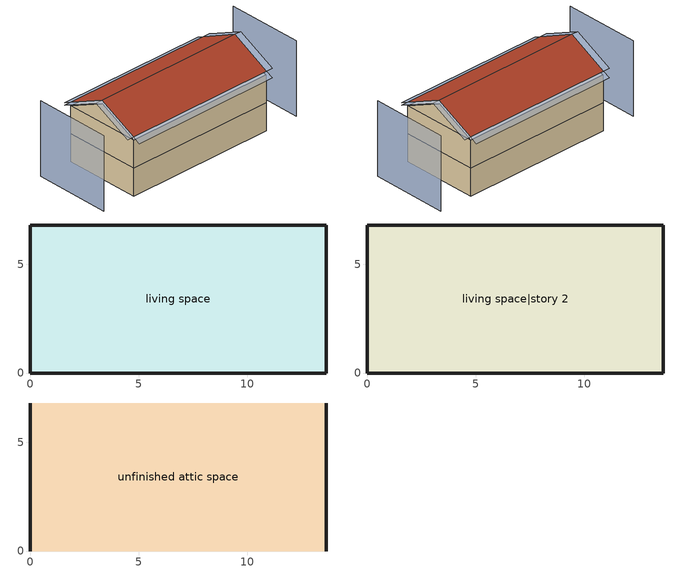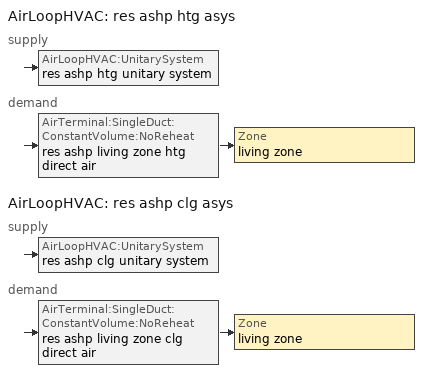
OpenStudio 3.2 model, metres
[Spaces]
living space
 floor foundation: 0,0 0,6.82 13.63,6.82 13.63,0 z0
 wall outside: 0,6.82 0,0 13.63,0 13.63,6.82 0,6.82 z0:2.44
living space|story 2
 floor to living space: 0,0 0,6.82 13.63,6.82 13.63,0 z2.44
 wall outside: 0,6.82 0,0 13.63,0 13.63,6.82 0,6.82 z2.44:4.88
unfinished attic space
 floor to living space|story 2: 0,6.82 13.63,6.82 13.63,0 0,0 z4.88
 wall outside: 0,3.41,6.58 0,6.82,4.88 0,0,4.88; 13.63,3.41,6.58 13.63,0,4.88 13.63,6.82,4.88
 roof outside: 13.63,3.41,6.89 0,3.41,6.89 0,0,5.18 13.63,0,5.18; 0,3.41,6.89 13.63,3.41,6.89 13.63,6.82,5.18 0,6.82,5.18
shading: -3.05,6.82 -3.05,0 / 16.68,0 16.68,6.82 z0:6.58; 14.24,0,5.18 14.24,3.41,6.89 13.63,3.41,6.89 13.63,0,5.18; -0.61,3.41,6.89 -0.61,0,5.18 0,0,5.18 0,3.41,6.89; 0,-0.61,4.88 13.63,-0.61,4.88 13.63,0,5.18 0,0,5.18; -0.61,6.82,5.18 -0.61,3.41,6.89 0,3.41,6.89 0,6.82,5.18; 14.24,3.41,6.89 14.24,6.82,5.18 13.63,6.82,5.18 13.63,3.41,6.89; 13.63,7.43,4.88 0,7.43,4.88 0,6.82,5.18 13.63,6.82,5.18
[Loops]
AirLoopHVAC 'res ashp htg asys'
 supply: AirLoopHVAC:UnitarySystem 'res ashp htg unitary system'
 demand: AirTerminal:SingleDuct:ConstantVolume:NoReheat 'res ashp living zone htg direct air' > Zone 'living zone'
AirLoopHVAC 'res ashp clg asys'
 supply: AirLoopHVAC:UnitarySystem 'res ashp clg unitary system'
 demand: AirTerminal:SingleDuct:ConstantVolume:NoReheat 'res ashp living zone clg direct air' > Zone 'living zone'
[Site]
Denver Intl Ap_CO_USA: Latitude {deg}=39.83; Longitude {deg}=-104.65; Time Zone {hr}=-7; Elevation {m}=1650
[ClimateZones]
Climate Zone Institution Name 1=Building America; Climate Zone Document Year 1=0; Climate Zone Value 1=Cold
[Site:WaterMainsTemperature]
Calculation Method=Correlation; Annual Average Outdoor Air Temperature {C}=10.8753; Maximum Difference In Monthly Average Outdoor Air Temperatures {deltaC}=23.1524
[Site:GroundTemperature:Deep]
10.8753, 10.8753, 10.8753, 10.8753, 10.8753, 10.8753, 10.8753, 10.8753, 10.8753, 10.8753, 10.8753, 10.8753
[Building]
Building 1: North Axis {deg}=180; Standards Number of Stories=2; Standards Number of Above Ground Stories=2; Standards Building Type=singlefamilydetached; Standards Number of Living Units=1
[ThermalZone] Use Ideal Air Loads=No
living zone; unfinished attic zone
[Sizing:Zone] Zone Cooling Design Supply Air Temperature Input Method=SupplyAirTemperature; Zone Cooling Design Supply Air Temperature {C}=14; Zone Cooling Design Supply Air Temperature Difference {deltaC}=11.11; Zone Heating Design Supply Air Temperature Input Method=SupplyAirTemperature; Zone Heating Design Supply Air Temperature {C}=40; Zone Heating Design Supply Air Temperature Difference {deltaC}=11.11; Zone Cooling Design Supply Air Humidity Ratio {kg-H2O/kg-air}=0.0085; Zone Heating Design Supply Air Humidity Ratio {kg-H2O/kg-air}=0.008; Cooling Design Air Flow Method=DesignDay; Heating Design Air Flow Method=DesignDay; Account for Dedicated Outdoor Air System=No; Dedicated Outdoor Air System Control Strategy=NeutralSupplyAir; Dedicated Outdoor Air Low Setpoint Temperature for Design {C}=autosize; Dedicated Outdoor Air High Setpoint Temperature for Design {C}=autosize
living zone; unfinished attic zone
[Zone equipment]
living zone: res ashp living zone htg direct air, res ashp living zone clg direct air
[Space]
Name | Space Type | Thermal Zone | Building Unit
living space; living space|story 2 | Space Type 1 | living zone | unit 1
unfinished attic space | Space Type 2 | unfinished attic zone
[SpaceType]
Name | Standards Space Type
Space Type 1 | living
Space Type 2 | unfinished attic
[BuildingUnit]
unit 1: Building Unit Type=Residential
[External:File]
8760.csv: File=8760.csv
[People:Definition] Number of People Calculation Method=People; Number of People {people}=1.32; Fraction Radiant=0.319734; Sensible Heat Fraction=0.573; Carbon Dioxide Generation Rate {m3/s-W}=0; Enable ASHRAE 55 Comfort Warnings=No; Mean Radiant Temperature Calculation Type=ZoneAveraged
res occupants|living space|story 2; res occupants|living space
[People] Number of People Schedule=occupants; Activity Level Schedule=res occupants activity schedule; Multiplier=1
Name | People Definition | Space or SpaceType
res occupants|living space|story 2 | res occupants|living space|story 2 | living space|story 2
res occupants|living space | res occupants|living space | living space
[Coil:Heating:DX:SingleSpeed]
res ashp htg coil: Availability Schedule=Always On Discrete; Rated Total Heating Capacity {W}=Autosize; Rated COP {W/W}=3.33368; Rated Air Flow Rate {m3/s}=Autosize; Rated Supply Fan Power Per Volume Flow Rate {W/(m3/s)}=773.391; Total Heating Capacity Function of Temperature Curve=HP_Heat-Cap-fT1; Total Heating Capacity Function of Flow Fraction Curve=HP_Heat-CAP-fFF1; Energy Input Ratio Function of Temperature Curve=HP_Heat-EIR-fT1; Energy Input Ratio Function of Flow Fraction Curve=HP_Heat-EIR-fFF1; Part Load Fraction Correlation Curve=HP_Heat-PLF-fPLR1; Defrost Energy Input Ratio Function of Temperature Curve=DefrostEIR; Minimum Outdoor Dry-Bulb Temperature for Compressor Operation {C}=-17.7778; Maximum Outdoor Dry-Bulb Temperature for Defrost Operation {C}=4.44444; Crankcase Heater Capacity {W}=20; Maximum Outdoor Dry-Bulb Temperature for Crankcase Heater Operation {C}=12.7778; Defrost Strategy=ReverseCycle; Defrost Control=Timed; Defrost Time Period Fraction=0.166667; Resistive Defrost Heater Capacity {W}=2000
[Coil:Heating:Electric]
res ashp supp heater: Availability Schedule=Always On Discrete; Efficiency=1
[Fan:OnOff] Availability Schedule=Always On Discrete; Fan Total Efficiency=0.75; Pressure Rise {Pa}=794.58; Maximum Flow Rate {m3/s}=autosize; Motor Efficiency=1; Motor In Airstream Fraction=1
Name | Fan Power Ratio Function of Speed Ratio Curve | Fan Efficiency Ratio Function of Speed Ratio Curve
res ashp htg supply fan | Fan On Off Power Curve | Fan On Off Efficiency Curve
res ashp clg supply fan | Fan On Off Power Curve 1 | Fan On Off Efficiency Curve 1
[AirLoopHVAC:UnitarySystem] Control Type=Load; Controlling Zone or Thermostat Location=living zone; Dehumidification Control Type=None; Availability Schedule=Always On Discrete; Fan Placement=BlowThrough; Supply Air Fan Operating Mode Schedule=Always Off Discrete; DX Heating Coil Sizing Ratio=1; Use DOAS DX Cooling Coil=No; DOAS DX Cooling Coil Leaving Minimum Air Temperature {C}=2; Latent Load Control=SensibleOnlyLoadControl; Supply Air Flow Rate During Cooling Operation {m3/s}=Autosize; Supply Air Flow Rate During Heating Operation {m3/s}=Autosize; Supply Air Flow Rate When No Cooling or Heating is Required {m3/s}=0; Maximum Supply Air Temperature {C}=76.6667; Maximum Outdoor Dry-Bulb Temperature for Supplemental Heater Operation {C}=4.44444; Maximum Cycling Rate {cycles/hr}=2.5; Heat Pump Time Constant {s}=60; Fraction of On-Cycle Power Use=0.01; Heat Pump Fan Delay Time {s}=60; Ancilliary On-Cycle Electric Power {W}=0; Ancilliary Off-Cycle Electric Power {W}=0
Name | Supply Fan | Heating Coil | Supplemental Heating Coil | Cooling Coil
res ashp htg unitary system | res ashp htg supply fan | res ashp htg coil | res ashp supp heater
res ashp clg unitary system | res ashp clg supply fan |  |  | res ashp clg coil
[AirLoopHVAC] Availability Schedule=Always On Discrete; Design Supply Air Flow Rate {m3/s}=autosize; Design Return Air Flow Fraction of Supply Air Flow=1
res ashp htg asys; res ashp clg asys
[Sizing:System] Type of Load to Size On=Sensible; Design Outdoor Air Flow Rate {m3/s}=Autosize; Central Heating Maximum System Air Flow Ratio=0.3; Preheat Design Temperature {C}=7; Preheat Design Humidity Ratio {kg-H2O/kg-Air}=0.008; Precool Design Temperature {C}=12.8; Precool Design Humidity Ratio {kg-H2O/kg-Air}=0.008; Central Cooling Design Supply Air Temperature {C}=12.8; Central Heating Design Supply Air Temperature {C}=16.7; Sizing Option=NonCoincident; 100% Outdoor Air in Cooling=Yes; 100% Outdoor Air in Heating=Yes; Central Cooling Design Supply Air Humidity Ratio {kg-H2O/kg-Air}=0.0085; Central Heating Design Supply Air Humidity Ratio {kg-H2O/kg-Air}=0.008; Cooling Design Air Flow Method=DesignDay; Cooling Design Air Flow Rate {m3/s}=0; Heating Design Air Flow Method=DesignDay; Heating Design Air Flow Rate {m3/s}=0; System Outdoor Air Method=ZoneSum; Zone Maximum Outdoor Air Fraction=1; Cooling Supply Air Flow Rate Per Floor Area {m3/s-m2}=0.00996765; Cooling Fraction of Autosized Cooling Supply Air Flow Rate=1; Cooling Supply Air Flow Rate Per Unit Cooling Capacity {m3/s-W}=3.94755e-05; Heating Supply Air Flow Rate Per Floor Area {m3/s-m2}=0.00996765; Heating Fraction of Autosized Heating Supply Air Flow Rate=1; Heating Fraction of Autosized Cooling Supply Air Flow Rate=1; Heating Supply Air Flow Rate Per Unit Heating Capacity {m3/s-W}=3.15882e-05; Cooling Design Capacity Method=CoolingDesignCapacity; Cooling Design Capacity {W}=autosize; Cooling Design Capacity Per Floor Area {W/m2}=234.7; Fraction of Autosized Cooling Design Capacity=1; Heating Design Capacity Method=HeatingDesignCapacity; Heating Design Capacity {W}=autosize; Heating Design Capacity Per Floor Area {W/m2}=157; Fraction of Autosized Heating Design Capacity=1; Central Cooling Capacity Control Method=OnOff
res ashp htg asys; res ashp clg asys
[AirTerminal:SingleDuct:ConstantVolume:NoReheat] Availability Schedule=Always On Discrete; Maximum Air Flow Rate {m3/s}=AutoSize
res ashp living zone htg direct air; res ashp living zone clg direct air
[Coil:Cooling:DX:SingleSpeed]
res ashp clg coil: Availability Schedule=Always On Discrete; Rated Total Cooling Capacity {W}=autosize; Rated Sensible Heat Ratio=0.740612; Rated COP {W/W}=4.07538; Rated Air Flow Rate {m3/s}=autosize; Rated Evaporator Fan Power Per Volume Flow Rate {W/(m3/s)}=773.391; Total Cooling Capacity Function of Temperature Curve=Cool-Cap-fT1; Total Cooling Capacity Function of Flow Fraction Curve=Cool-Cap-fFF1; Energy Input Ratio Function of Temperature Curve=Cool-EIR-fT1; Energy Input Ratio Function of Flow Fraction Curve=Cool-EIR-fFF1; Part Load Fraction Correlation Curve=Cool-PLF-fPLR1; Minimum Outdoor Dry-Bulb Temperature for Compressor Operation {C}=-25; Nominal Time for Condensate Removal to Begin {s}=1000; Ratio of Initial Moisture Evaporation Rate and Steady State Latent Capacity=1.5; Maximum Cycling Rate {cycles/hr}=3; Latent Capacity Time Constant {s}=45; Condenser Type=AirCooled; Evaporative Condenser Effectiveness=0; Evaporative Condenser Air Flow Rate {m3/s}=Autosize; Evaporative Condenser Pump Rated Power Consumption {W}=Autosize; Crankcase Heater Capacity {W}=0; Maximum Outdoor Dry-Bulb Temperature for Crankcase Heater Operation {C}=0; Basin Heater Capacity {W/K}=0; Basin Heater Setpoint Temperature {C}=10
[Schedule:File]
occupants: External File=8760.csv; Column Number=1; Rows to Skip at Top=1; Number of Hours of Data=8760; Minutes per Item=60
[Schedule:Constant]
Name | Value
res occupants activity schedule | 112.539
Always On Discrete | 1
Always Off Discrete | 0
[Curve:Biquadratic]
Name | Coefficient1 Constant | Coefficient2 x | Coefficient3 x**2 | Coefficient4 y | Coefficient5 y**2 | Coefficient6 x*y | Minimum Value of x | Maximum Value of x | Minimum Value of y | Maximum Value of y
DefrostEIR | 0.1528 | 0 | 0 | 0 | 0 | 0 | -100 | 100 | -100 | 100
HP_Heat-Cap-fT1 | 0.878144 | -0.00291486 | -3.3372e-05 | 0.0223867 | 0.000163944 | -2.187e-05 | -100 | 100 | -100 | 100
HP_Heat-EIR-fT1 | 0.716518 | 0.0102759 | 0.000460734 | -0.00648037 | 0.000456354 | -0.00069764 | -100 | 100 | -100 | 100
Cool-Cap-fT1 | 1.55736 | -0.0744482 | 0.0030986 | 0.00145958 | -4.1148e-05 | -0.000426714 | 13.88 | 23.88 | 18.33 | 51.66
Cool-EIR-fT1 | -0.350448 | 0.11681 | -0.00339951 | -0.00122609 | 0.000600809 | -0.000466884 | 13.88 | 23.88 | 18.33 | 51.66
[Curve:Quadratic] Minimum Value of x=0
Name | Coefficient1 Constant | Coefficient2 x | Coefficient3 x**2 | Maximum Value of x | Minimum Curve Output | Maximum Curve Output
HP_Heat-PLF-fPLR1 | 0.89 | 0.11 | 0 | 1 | 0.7 | 1
HP_Heat-CAP-fFF1 | 0.694045 | 0.474208 | -0.168253 | 2 | 0 | 2
HP_Heat-EIR-fFF1 | 2.18542 | -1.94283 | 0.757409 | 2 | 0 | 2
Cool-PLF-fPLR1 | 0.93 | 0.07 | 0 | 1 | 0.7 | 1
Cool-Cap-fFF1 | 0.718664 | 0.417974 | -0.136638 | 2 | 0 | 2
Cool-EIR-fFF1 | 1.14349 | -0.13944 | -0.00404779 | 2 | 0 | 2
[Curve:Exponent] Coefficient1 Constant=1; Coefficient2 Constant=0; Coefficient3 Constant=0; Minimum Value of x=0; Maximum Value of x=1
Fan On Off Power Curve; Fan On Off Power Curve 1
[Curve:Cubic] Coefficient1 Constant=1; Coefficient2 x=0; Coefficient3 x**2=0; Coefficient4 x**3=0; Minimum Value of x=0; Maximum Value of x=1
Fan On Off Efficiency Curve; Fan On Off Efficiency Curve 1
